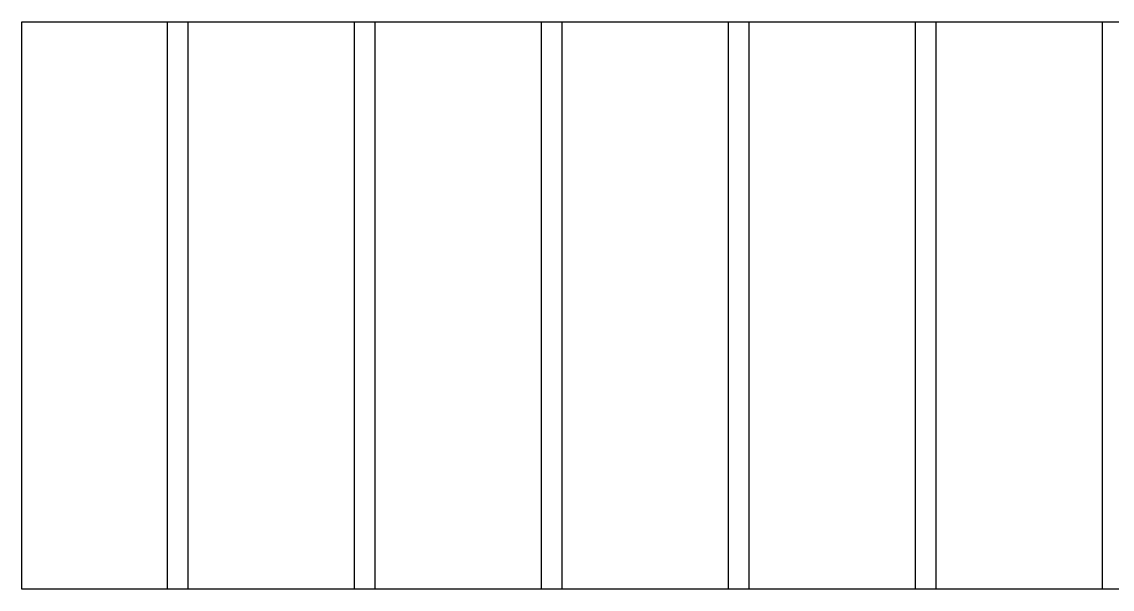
# Model space of a CAD drawing. Header units: inches. Extents: x 9636 to 21597, y -10243 to 557.
# Drawn here: x 19848.2 to 20163.1, y -1514.3 to -1350.3 of the extents above; entities that cross this region are included whole.
import ezdxf

# ---------------------------------------------------------------- set-up
doc = ezdxf.new("R2010")
doc.units = ezdxf.units.IN
doc.header["$MEASUREMENT"] = 0

msp = doc.modelspace()

# ---------------------------------------------------------------- linework, layer by layer
for p, q in [((19890.16, -1350.32), (19890.16, -1514.32)), ((19896.16, -1350.32), (19896.16, -1514.32)), ((19944.16, -1350.32), (19944.16, -1514.32)), ((19950.16, -1350.32), (19950.16, -1514.32)), ((19998.16, -1350.32), (19998.16, -1514.32)), ((20004.16, -1350.32), (20004.16, -1514.32)), ((20052.16, -1350.32), (20052.16, -1514.32)), ((20058.16, -1350.32), (20058.16, -1514.32)), ((20106.16, -1350.32), (20106.16, -1514.32)), ((20112.16, -1350.32), (20112.16, -1514.32)), ((20160.16, -1350.32), (20160.16, -1514.32))]:
    msp.add_line(p, q)
msp.add_lwpolyline([(19848.16, -1350.32), (20266.16, -1350.32), (20266.16, -1514.32), (19848.16, -1514.32)], close=True)

doc.saveas('drawing.dxf')
